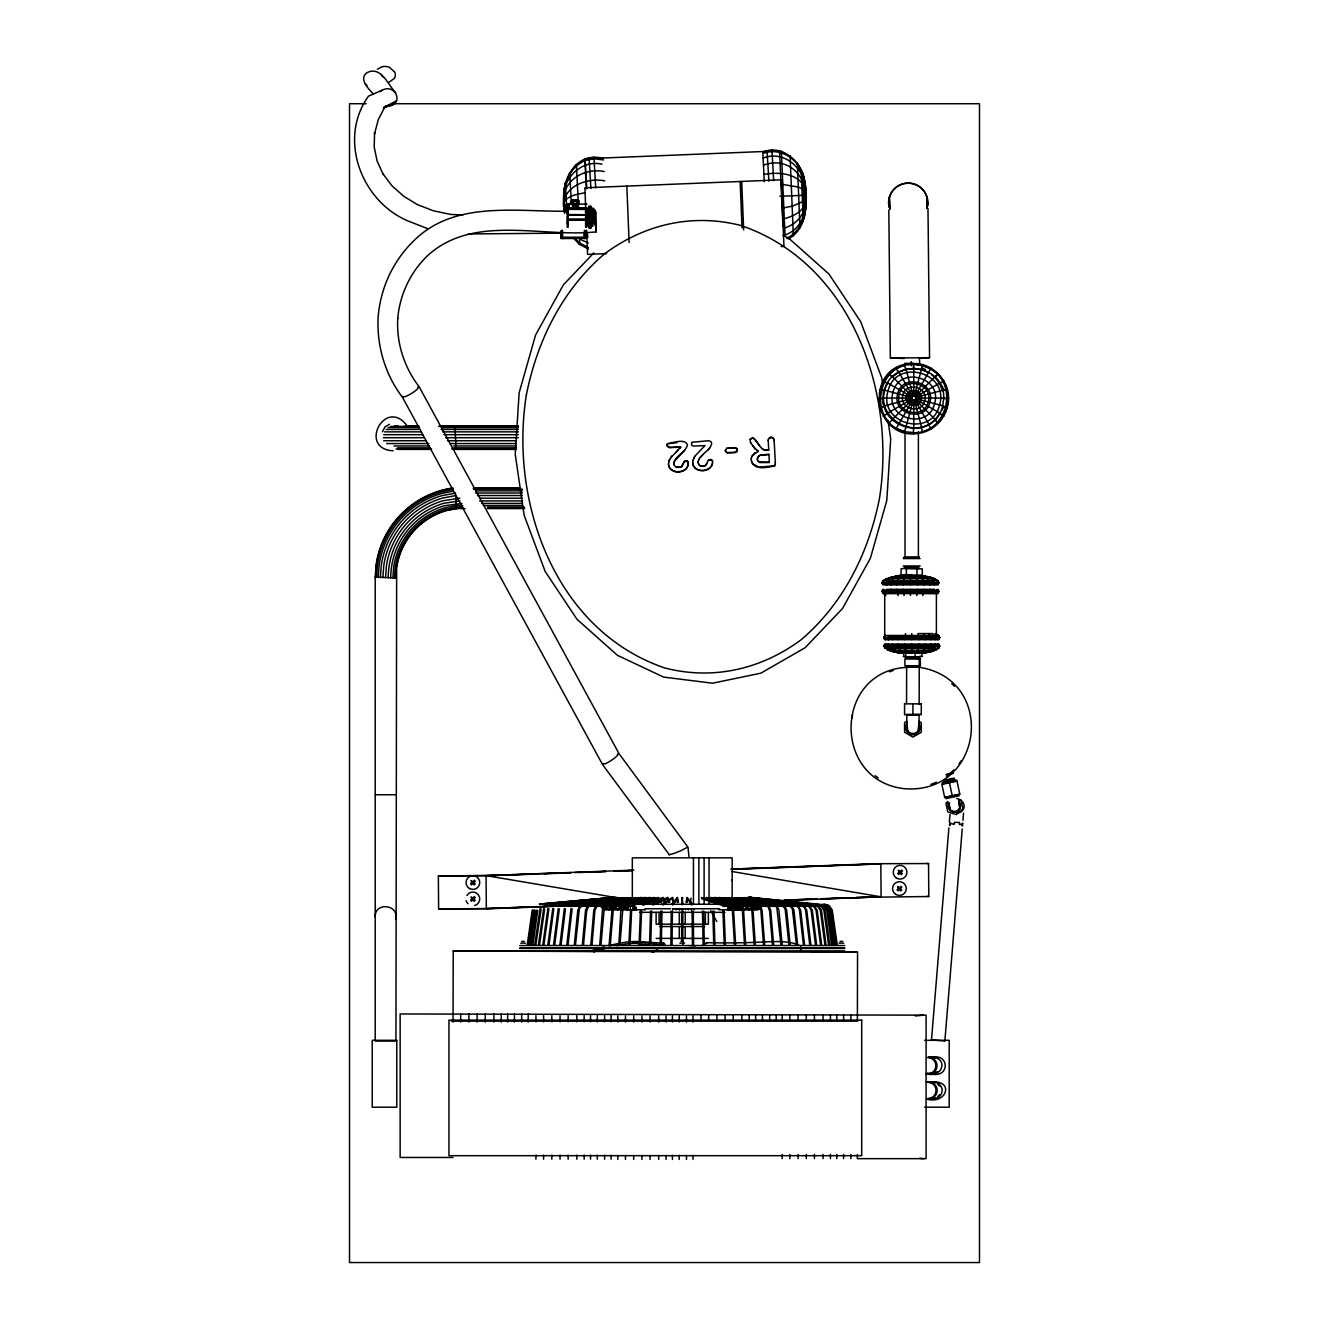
<?xml version="1.0" encoding="UTF-8"?>
<svg xmlns="http://www.w3.org/2000/svg" width="1329" height="1329" viewBox="0 0 1329 1329"><rect width="100%" height="100%" fill="white"/><g stroke="black" fill="none" stroke-linecap="round" stroke-linejoin="round"><path stroke-width="1.5" d="M589.162 224.784L589.046 211.328L590.774 211.311L590.79 223.471M590.724 208.254L590.724 207.307L588.913 207.307L588.913 208.271L590.724 208.254L590.674 206.178L590.624 209.234L588.897 209.234L588.946 206.178L589.112 220.531M589.029 227.292L590.74 228.239L590.79 216.959L585.923 216.743M911.262 365.724L911.279 361.621M909.916 432.589C949.072 437.374 962.595 376.207 922.26 365.84C873.884 353.232 863.501 432.091 913.488 432.44M913.488 364.678C926.379 360.857 944.055 375.227 947.444 389.463C952.428 407.604 940.782 427.755 922.575 432.506C872.405 445.597 861.624 363.764 913.488 363.415L913.488 368.399L921.296 369.429L928.572 372.436M567.3 221.727L567.284 218.936M568.231 221.727L568.231 213.952M585.64 221.71L585.624 213.936M586.571 221.71L586.554 213.936M589.079 223.488L588.963 207.341L588.897 209.234M594.827 218.654L594.827 225.133M812.036 952.013L857.554 952.262L857.371 1021.303M906.544 702.842L906.644 666.759M919.153 704.486L919.269 658.403L917.425 658.719M561.287 233.671L561.287 230.332M562.449 233.671L562.449 230.332M567.3 224.036L567.284 221.013M568.231 224.036L568.231 221.378M584.395 230.299L584.311 238.555L584.245 237.692M585.557 233.638L585.574 230.748M585.624 224.003L585.64 221.362M586.554 224.003L586.554 221.362M594.844 220.979L594.844 222.857L585.923 222.873M590.79 222.059L589.063 222.059L589.029 228.239M589.063 224.069L589.179 226.279L590.757 226.295M590.74 210.896L590.691 207.341M590.774 224.069L591.04 226.279M593.365 223.488L593.349 210.779M561.27 236.03L561.27 232.243M562.433 236.03L562.449 232.957M567.118 211.676L567.234 210.198M567.284 222.89L567.25 227.242M567.134 212.258L567.151 210.547M568.064 209.799L568.064 212.241L568.098 210.198M568.214 223.455L568.181 227.226M584.378 232.924L584.311 237.426M585.541 236.014L585.557 232.924M585.624 223.438L585.591 227.209M586.554 223.438L586.521 227.209M589.029 225.996L589.046 224.435M590.74 225.996L590.757 224.435M670.879 944.736L671.211 911.079M672.059 944.736L672.391 911.079M590.774 211.311L589.046 211.328M593.232 209.367L593.365 208.188L593.731 220.514M561.253 234.17L561.203 238.572M562.433 235.1L562.383 238.572L584.328 238.34M564.642 212.574C559.343 187.655 571.287 150.21 603.383 158.417M567.151 211.294L567.167 208.47M568.081 211.294L568.114 207.789L568.164 209.334L566.038 208.686L566.985 208.62M585.474 209.783L585.524 207.773L586.538 212.208M585.541 235.067L585.491 238.555L585.424 237.692M585.092 160.759L585.125 158.749L769.192 151.273M779.492 152.852L779.525 150.841L782.964 226.594M590.624 209.617L590.624 207.307L591.006 224.784M660.148 944.736L660.829 911.079M661.327 944.736L661.992 911.079M751.317 459.884L751.35 458.073M889.799 208.969L888.603 202.29L889.4 197.273L889.799 208.969L889.4 197.273L891.46 192.622A19.636 19.553 -7.1 0 1 925.416 193.336M564.592 211.029L563.662 193.635L564.21 199.317M596.04 211.809L596.173 231.877C541.318 237.758 473.539 213.77 427.722 255.55C410.362 272.08 399.713 294.839 397.72 318.694L397.77 318.345C396.308 342.932 404.215 367.435 419.233 386.889L618.965 753.543L687.957 847.171L689.003 856.972M762.68 151.988C784.044 143.366 804.809 164.597 805.125 185.395C806.637 204.217 807.667 228.405 788.346 238.954M649.532 944.736L650.545 911.079M650.695 944.736L651.708 911.079M573.148 203.736C567.433 203.437 568.347 202.722 569.128 207.856L566.652 207.789L566.636 203.819L567.616 203.802L567.167 209.334L585.574 209.484L585.508 208.105L568.098 208.138L568.098 209.118L585.574 209.251L585.508 208.105L585.508 209.317M568.231 214.517L585.624 214.733M585.424 237.509L585.308 232.16M586.587 237.509L586.471 232.16M587.75 237.509L587.667 234.635M594.744 211.942L585.906 212.79M594.727 209.317L594.811 211.245M686.013 902.391L687.06 897.407L692.625 904.252M687.193 902.391C687.159 894.4 686.844 899.185 691.794 905.082M584.644 160.709L584.694 159.181L584.876 160.709C570.324 167.188 562.067 183.983 564.227 199.5C562.233 190.047 566.436 180.91 569.742 172.438L571.387 204.716M771.883 151.506L771.95 149.911L773.644 180.694M781.302 152.769L781.369 151.224L785.007 235.034C805.009 227.923 807.75 205.414 805.341 187.19C804.842 171.64 804.992 208.786 806.072 206.211C804.244 195.081 806.354 183.684 802.517 172.87L804.344 217.773L804.111 214.766M801.188 171.308L801.221 170.444L803.248 220.282M639.083 944.736L640.412 911.079M640.229 944.736L641.558 911.079M731.714 880.496L731.747 879.732M564.46 211.029C562.732 201.244 565.822 192.14 565.373 182.472L565.473 189.05M628.85 944.736L630.544 910.249M629.963 944.736L631.657 910.249M766.966 152.553L767.032 150.991L768.876 181.176M805.175 187.206C805.191 200.563 808.082 214.75 799.842 226.694L799.975 227.791L797.35 163.234C808.713 185.994 813.032 224.02 786.735 238.506M618.849 944.703L620.876 910.149L622.67 904.916L654.134 897.407L656.194 898.902L657.307 902.225M619.962 944.769L623.019 906.494L624.181 905.199L641.94 901.278M688.339 462.874L687.89 466.014M688.272 464.535L688.123 461.877M712.51 463.256L712.577 461.595M585.823 209.384L585.956 208.188L586.405 226.279M586.753 209.384L586.886 208.188L587.335 226.279M587.684 209.384L587.8 208.188L588.249 226.279M588.614 209.384L588.73 208.188L588.863 209.583M589.528 209.367L589.661 208.188L589.843 211.161M590.458 209.367L590.591 208.188L590.774 215.132M591.388 209.367L591.505 208.188L591.953 226.279M592.319 209.367L592.435 208.188L592.884 226.262M609.147 944.703L612.237 907.026M610.277 944.769L613.533 906.993M673.936 463.738L674.002 462.293M698.19 462.459L698.24 461.013M690.366 902.391L691.08 898.088M456.229 504.189L457.143 508.542L446.079 510.668A69.856 69.856 0 0 0 396.657 567.749L395.942 1041.039L375.21 1041.039L375.21 577.201L376.107 564.792A90.638 90.638 0 0 1 452.824 487.976M375.559 577.218L376.456 564.842A90.256 90.256 0 0 1 452.907 488.324M376.605 577.251L377.469 564.991A89.242 89.242 0 0 1 440.597 492.079L453.123 489.354M378.25 577.318L379.114 565.224A87.598 87.598 0 0 1 441.062 493.657L453.471 490.999M380.393 577.384L381.24 565.539A85.438 85.438 0 0 1 441.677 495.717L455.648 493.042M382.885 577.484L383.716 565.888A82.93 82.93 0 0 1 442.374 498.126L455.781 495.534L456.462 508.575L465.1 508.575M385.576 577.567L386.374 566.27A80.255 80.255 0 0 1 443.138 500.701L459.867 498.209M392.902 577.833L393.65 567.317A72.896 72.896 0 0 1 445.215 507.744L456.512 505.535L456.246 504.389M394.547 577.899L395.278 567.549A71.251 71.251 0 0 1 445.68 509.339L456.694 507.196M395.577 577.932L396.308 567.699A70.221 70.221 0 0 1 445.979 510.336L456.86 508.226M768.245 440.946L768.345 439.068M599.794 944.703L602.436 910.149L604.778 904.916L645.163 897.44L647.339 898.088M600.957 944.769L604.346 907.574L606.539 905.248L620.776 902.806M668.487 464.137L669.467 459.336M692.725 462.857L692.891 460.233M775.222 464.668L775.322 462.758M962.246 828.964L944.869 1040.856L938.291 1040.491L931.513 1039.776L948.889 827.867M949.355 822.119L950.002 814.395M950.235 823.133L950.036 825.558L949.355 824.728M962.944 820.375L963.542 813.149M590.857 944.703L593.781 910.149L596.372 904.916L641.11 897.44L643.469 898.088M592.02 944.769L594.943 910.365L596.837 906.046L630.943 900.198M757.297 459.186L758.826 455.664M589.063 217.076L590.79 216.959M582.351 944.703L585.557 910.149L587.883 905.331L590.325 904.069L638.967 897.656M583.531 944.769L586.621 911.146L588.382 906.494L590.408 905.248L616.922 901.511M574.327 944.703L577.799 910.149L580.308 905.331L582.899 904.069L635.478 897.656M575.523 944.769L579.361 908.886L581.936 905.564L591.106 904.185M566.852 944.703L571.021 908.504M568.031 944.769L572.134 908.886M559.924 944.703L564.343 908.504M561.087 944.769L565.44 908.886M553.578 944.703L558.246 908.504M554.741 944.769L559.326 908.886M547.88 944.703L552.748 908.504M549.027 944.769L553.811 908.886M667.008 445.497L667.108 444.335M542.83 944.703L547.88 908.504M543.943 944.769L548.91 908.886M883.403 590.342L882.456 590.342L903.205 590.342L903.321 589.345L904.102 595.558M904.617 645.047L904.75 644.05L905.514 650.163L909.983 653.287M917.691 583.896L917.558 584.893C919.535 567.516 891.294 576.537 882.971 580.64L881.924 582.766L882.971 584.893M918.887 638.701L918.754 639.681L917.99 633.568L932.609 633.568L936.048 637.588L935.167 639.681M375.21 916.611C374.861 901.477 399.846 904.767 395.577 919.286M883.187 394.015L883.719 389.978L911.943 397.537M942.726 405.794C933.672 444.318 873.734 428.818 884.35 390.759C891.593 357.252 945.833 364.08 943.656 398.567L948.64 398.567M943.74 398.035L942.626 406.375L947.444 407.654M538.461 944.686L543.677 908.421M539.557 944.786L544.657 908.97M725.269 450.697L726.764 448.139M737.412 449.8L736.781 451.827L734.621 452.608L727.029 452.84L725.252 450.431M534.756 944.686L540.106 908.421M535.886 944.786L541.119 908.97M531.766 944.686L536.617 910.099M532.912 944.786L537.73 910.398M528.012 944.686L532.979 910.099M529.523 944.686L534.441 910.099M529.191 944.786L534.125 910.398M530.686 944.786L535.57 910.398M527.264 944.686L532.248 910.099M528.444 944.786L533.394 910.398M889.151 207.324A19.619 19.619 0 0 1 908.637 183.053A19.619 19.619 0 0 1 927.044 208.155L927.277 198.054L925.416 193.336M927.825 203.121L927.044 208.171L927.277 198.054L927.642 204.234M565.373 185.479L564.094 199.084C561.552 178.85 581.703 159.164 601.987 164.215M948.989 803.563L950.185 809.693L947.776 802.085L950.268 809.677M803.895 183.319L803.829 178.368L805.191 212.175L805.258 189.549M751.35 458.339L751.616 456.678M563.795 199.333L564.244 210.696C559.011 188.353 585.624 176.89 604.695 180.86M711.081 902.225L712.377 898.902L714.686 897.407L750.918 904.916L752.995 910.149L755.337 944.703M896.693 589.345L896.178 591.471L898.205 595.558M898.238 635.495L898.238 639.681M898.238 644.05L897.723 646.143C898.304 651.127 904.019 652.971 908.338 653.287M924.187 584.893L924.718 582.766L922.691 578.68L915.615 575.773M925.283 639.681L925.781 637.588L923.805 633.568M712.494 463.007L711.43 466.197M759.457 445.497L755.437 439.666L752.496 437.906L750.088 439.268L750.52 442.673M714.852 902.225L715.318 900.713M904.384 432.506L905.68 427.705M921.296 369.429L922.575 364.611M905.714 428.088L912.79 401.69M914.252 396.208L921.828 367.983L925.565 369.545M754.274 903.969L752.613 908.006L748.975 909.95M742.047 903.355L738.974 908.255L734.123 909.95M742.163 902.989L741.432 904.949M743.26 903.355L740.12 908.255L734.605 909.95M674.019 462.542C675.929 455.016 686.129 452.508 687.458 444.6C684.369 438.188 672.889 443.006 667.557 443.57L667.125 444.6M698.257 461.263C700.167 453.737 710.384 451.229 711.696 443.321L710.749 441.427L708.39 440.73L691.794 442.291L691.495 444.933L693.173 446.079L704.951 445.614L694.851 456.196L692.907 460.498M718.474 902.225L719.687 899.434M743.061 902.989L742.313 904.949M743.509 903.487L744.356 901.361M712.344 901.859L713.042 900.065M721.913 902.225L722.478 900.713M891.011 589.345L891.011 593.598M892.639 635.495L892.639 639.681M892.639 644.05L892.639 648.253L894.733 650.163L904.551 653.037M929.885 584.893L930.616 582.766L927.758 578.68L917.758 575.773M929.885 593.598L929.885 589.345M930.881 639.681L931.596 637.588L928.788 633.568M716.165 901.859L716.647 900.613M456.063 449.003L454.967 426.011L455.149 427.589M744.34 904.7L745.386 901.942M743.542 904.235L744.672 901.361M744.639 904.7L745.702 901.942M804.709 203.736L805.723 200.912L805.125 185.395L802.483 173.634C796.968 157.952 779.027 147.054 762.863 153.516L764.308 181.641M382.403 431.842L384.878 427.107L389.397 424.25M668.67 461.778L671.793 456.046M753.593 903.055L751.815 907.491L748.958 908.986M731.016 902.225L731.698 900.713M693.605 908.936L694.419 909.767M916.777 595.558L917.558 589.345M905.531 633.568L904.767 639.681M742.845 905.963L740.236 908.754L736.847 909.9M762.331 905.647L760.504 908.455L757.563 909.9L719.006 909.767M751.633 456.927L755.105 452.541M687.774 908.936L688.605 909.767M887.805 383.051C868.003 416.558 920.615 446.926 939.736 413.02M681.644 904.667L682.242 897.407L682.84 904.667M682.84 898.005L681.644 898.005M942.261 409.83L943.823 406.076L915.598 398.517M822.933 905.248L825.126 905.846L823.531 906.328M723.275 901.859L723.873 900.613M885.745 582.766L886.642 584.893L885.745 582.766L889.251 578.68L901.494 575.773M887.456 637.588L888.337 639.681L887.456 637.588L888.337 635.495M888.337 644.05L887.456 646.143L888.337 648.253L890.895 650.163L905.83 653.287L898.238 652.805L887.672 650.163L883.702 646.143L884.715 644.05L938.789 644.05L939.802 646.143L938.789 648.253C927.908 655.562 913.771 652.24 901.577 653.037M934.254 584.893L935.151 582.766L931.646 578.68L919.402 575.773M934.254 593.598L935.134 591.471L934.254 589.345L886.642 589.345L885.745 591.471L886.642 593.598M936.048 646.143L935.167 644.05L936.048 646.143L932.609 650.163L920.565 653.037M747.945 905.963L744.456 908.986M708.457 460.083L705.25 465.914M749.905 902.873L747.911 908.006L744.473 909.95M883.901 589.345L882.888 591.471L883.901 593.598M885.646 635.495L884.665 637.588L885.646 639.681M885.629 644.05L884.649 646.143L888.503 650.163L905.149 653.287M936.995 593.598L937.992 591.471L936.995 589.345M937.875 639.681L938.855 637.588L935.018 633.568M687.874 465.765L686.179 468.821M712.111 464.486C709.37 473.406 692.907 472.692 692.725 462.608M757.414 457.807L760.088 455.099L768.943 454.269L769.375 462.525L759.823 462.592L757.497 460.067M768.361 439.318L770.986 436.925L773.877 439.085M904.567 714.404L906.81 714.686L906.793 730.518L907.724 730.518L906.793 721.946M729.588 901.859L730.285 900.613M885.961 595.558L881.924 591.471L882.954 589.345M883.702 637.588L884.715 635.495L938.789 635.495L939.819 637.588L938.789 639.681L884.715 639.681L883.702 637.588L939.819 637.588M937.942 584.893L938.972 582.766L937.942 580.64C925.898 572.467 910.199 577.384 896.71 576.005M937.925 589.345L938.955 591.471L937.925 593.598L882.954 593.598M707.56 942.643L702.077 945.55M744.772 901.942L742.313 907.009M757.131 905.963L753.128 908.986M752.015 462.608C756.002 470.466 768.029 467.343 774.624 465.831L775.206 464.419M674.384 461.313L684.817 449.933M698.622 460.033L699.253 458.787M759.224 902.873L756.982 908.006L753.144 909.95M761.201 905.963L757.48 908.953L742.462 908.903L740.286 905.199L712.643 899.068M737.562 906.295L738.044 905.431M895.912 429.001L912.824 399.68M914.717 396.391L931.064 368.116M739.755 905.531L736.847 908.754L732.827 909.95M693.721 458.322L694.868 456.462M744.24 905.531L742.562 907.674M737.279 450.78L734.605 452.358L727.013 452.591L725.484 451.395M567.433 211.228C516.3 211.942 455.282 200.314 414.498 240.084C393.484 260.085 380.609 287.629 378.184 316.501L378.134 316.85C376.572 345.573 385.045 374.512 402.537 397.421L602.552 764.59L669.201 854.613M679.8 448.488L680.714 447.142L668.936 447.607L666.992 445.248M752.148 455.681L758.327 451.279L756.733 450.332M716.946 900.065L719.288 898.62M804.527 199.649L805.59 198.171C809.859 174.514 787.914 148.748 763.145 158.001M738.409 905.614L736.283 907.74M681.927 466.429L684.219 461.612L687.591 461.379M706.928 463.838L704.187 466.396L700.649 466.163A4.22 4.203 -3 0 1 698.406 463.655L698.174 462.193M739.854 905.614L737.678 907.74M687.176 467.227C683.139 474.669 668.637 473.29 668.47 463.887M741.017 905.614L738.127 908.106M671.843 904.252L677.425 897.407L678.471 902.391M672.69 905.082C678.072 899.966 677.292 893.171 677.275 902.391M730.452 906.893L727.345 909.518M922.675 595.558L924.702 591.471L924.187 589.345M603.183 763.461C603.216 766.65 621.341 754.407 617.387 753.892M657.041 947.876L656.144 948.989L657.041 949.687M732.927 906.893L727.478 909.95M670.613 457.741L678.288 449.933M403.185 396.308C403.185 399.514 421.658 387.835 417.638 387.188M729.488 909.95L734.621 907.541M569.692 173.551L576.371 164.447L578.58 208.57M737.063 907.009L731.282 909.95M716.314 898.902L719.321 897.44L759.706 904.916L762.032 910.149L764.673 944.703M707.925 449.9L710.201 447.424M729.006 906.926L727.627 908.106M593.864 252.875L563.43 284.788L535.587 334.991L519.141 392.803L515.237 454.285L524.124 515.253L545.206 571.536L577.019 619.314L617.437 655.33L663.669 677.109L712.593 683.206L760.852 673.172L805.175 647.688L842.52 608.516L870.362 558.313L886.792 500.501L890.712 439.019L888.038 420.728M742.147 908.87L743.958 905.647L738.293 909.75M731.482 906.926L730.568 907.74M891.776 420.03L912.425 399.381M915.116 396.69L935.766 376.041M888.636 423.419L892.158 419.898M947.444 389.463L942.626 390.759L939.603 383.483L934.819 377.237L938.34 373.698M733.807 906.793L730.153 908.72M675.896 452.491L680.697 446.893L670.298 447.441L667.241 446.212M700.15 457.558L702.742 455.099M735.768 906.793L731.249 908.754M947.677 801.537L945.899 803.131L947.76 811.869L956.265 814.627L962.894 808.63L961.033 799.892L956.78 798.53M710.417 467.276C705.633 472.177 694.818 471.612 692.941 464.137M937.792 1096.408L939.819 1094.647M576.022 204.566L574.244 204.766M740.884 906.793L739.638 907.74M741.466 906.793L739.522 908.106M600.459 905.647L602.402 908.571L605.227 909.9L645.479 909.767M708.473 460.332L711.065 459.385L712.377 460.847M768.91 438.171L772.265 437.357M913.488 368.399L905.68 369.429L898.404 372.436L892.158 377.237L888.636 373.698M380.028 91.668C394.896 80.072 406.641 106.652 385.36 106.436M377.353 69.191L381.705 66.849A12.476 12.476 0 0 1 389.513 67.33L394.746 72.115A6.828 6.811 0 0 1 394.348 78.428L388.533 82.548M667.557 443.82L676.826 442.657M754.191 944.769L751.749 908.87M741.864 908.255L737.396 909.9M661.925 904.252L672.624 897.407L674.119 902.391M662.772 905.082L672.208 898.421L672.939 902.391M886.825 413.585L912.126 398.982M915.415 397.089L940.699 382.486M883.037 416.143L887.357 413.651M939.603 383.483L943.922 380.991M906.81 721.348L904.567 722.627L904.567 732.279L912.923 737.097L921.279 732.279L921.279 722.627L919.037 721.348M684.834 469.735C679.7 473.207 670.381 472.327 668.703 465.416M614.812 905.365L647.406 899.019M721.497 897.823L766.285 904.069L768.577 905.331L770.704 910.149L773.628 944.703M937.643 1071.656L927.376 1074.214M730.302 909.651L729.272 909.95M576.105 204.217L571.071 204.201L586.986 204.068M784.808 227.89C823.98 215.381 805.224 150.177 763.544 165.128M680.996 466.928L676.395 467.193A4.22 4.203 -3 0 1 674.135 464.668M652.107 904.252L667.872 897.407L669.799 902.391M652.938 905.082L668.122 898.454L668.637 902.391M381.938 90.272L368.515 96.137C337.583 138.814 361.372 201.526 408.252 221.063L427.739 228.671M573.38 205.048L576.105 204.699M675.88 908.936L676.876 909.352L675.88 909.767M685.216 908.754L685.631 909.767M921.911 652.639L921.911 656.443L918.505 656.792L903.986 656.709L903.321 652.639M921.911 656.443L919.419 656.443M385.56 106.553L395.211 102.765L383.333 107.931L396.59 100.987L384.496 107.35L385.128 106.386L378.25 119.726L374.545 133.847L374.579 132.568L374.197 146.954L377.104 161.091L383.25 174.498L382.686 173.451L391.872 185.695L403.75 196.277L417.223 204.516L433.32 210.779L450.631 214.418L462.857 215.032M574.676 904.434L632.205 897.656M574.942 905.564L586.122 904.019M941.879 784.343L956.996 781.103M959.771 794.061L944.653 797.317M383.632 107.433L393.301 104.144L385.526 106.237M784.509 218.587C793.629 216.228 804.178 211.178 805.922 200.912L805.457 189.549C799.908 173.219 778.512 171.607 763.992 174.431M663.786 942.892L664.899 944.371L663.786 944.736M642.821 904.069L663.188 897.407L665.547 902.391M642.854 905.248L663.005 898.487L663.968 900.065M729.388 908.388L727.445 908.754M614.696 904.202L649.798 897.407L652.107 898.902L653.403 902.225M652.107 952.245L657.888 950.468M725.518 897.656L774.159 904.069L776.601 905.331L778.927 910.149L782.133 944.703M734.97 908.388L733.542 908.72M736.316 908.388L734.106 908.754M729.006 897.656L781.568 904.069L784.176 905.331L786.685 910.149L790.14 944.703M907.773 575.773L904.119 578.68L903.338 584.893M914.385 653.037L917.99 650.163L918.754 644.05M737.412 908.388L735.917 908.72M927.011 1073.898C938.839 1073.699 938.739 1057.519 926.911 1057.469M928.207 1073.898C940.035 1073.699 939.919 1057.519 928.107 1057.469M930.699 1073.898L933.789 1073.035M927.177 1098.651C939.005 1098.452 938.889 1082.271 927.061 1082.221M928.373 1098.651C940.184 1098.452 940.085 1082.288 928.257 1082.221M932.061 1098.651L935.151 1097.787M752.513 438.171L750.088 439.268M738.243 908.388L736.731 908.72M738.791 908.388L737.263 908.72M911.943 398.517L883.719 406.076L883.187 402.056M915.598 397.537L943.823 389.978L942.261 386.224M879.532 407.654L884.35 406.375M633.335 904.069L658.304 897.44L660.862 900.032M633.385 905.248L658.47 898.487L660.264 902.391M732.279 897.656L790.655 904.916M735.286 897.656L797.599 905.182L800.639 910.149L804.56 944.703M740.618 909.784L739.672 909.95M738.06 897.656L803.596 905.182L806.753 910.149L810.889 944.703M709.171 459.768L711.846 460.1M740.552 897.656L809.012 905.182L812.285 910.149L816.604 944.703M573.829 205.015L575.856 205.081M645.894 900.397L654.117 898.587M742.745 897.656L813.813 905.182L817.169 910.149L821.654 944.703M586.737 160.294L594.163 158.699L603.565 159.945M946.281 774.392L952.677 773.029M946.248 774.89L953.242 773.395M943.158 780.488L954.255 778.113M943.723 780.854L953.89 778.678M942.294 782.631L955.916 779.724M942.56 783.877L956.182 780.954M945.617 797.433L958.707 794.626M945.883 798.663L959.206 795.805M958.608 802.085L960.07 806.171A5.665 5.665 0 0 0 958.608 802.085L959.355 801.919M959.721 807.65L958.874 799.709L959.721 807.65A5.665 5.665 0 0 1 951.963 811.006A5.665 5.665 0 0 1 949.637 802.799M744.655 897.656L817.966 905.182L821.388 910.099L826.023 944.686M746.267 897.656L751.151 897.44M916.96 568.795L922.26 568.795L922.26 575.058L901.079 575.058L901.079 568.795L903.737 568.413L916.96 568.795L916.96 575.058M747.562 897.656L749.29 897.407M748.543 897.656L750.287 897.407M749.191 897.656L751.3 897.407M749.523 897.656L750.403 897.474M784.11 207.756L792.533 206.128L803.895 201.111L805.823 198.171L805.357 192.29L804.161 190.911M584.793 192.771C577.55 194.35 568.397 195.213 564.111 202.058L564.46 210.68L564.759 204.982L564.36 207.939L566.735 210.713L565.805 189.034C572.417 174.88 589.445 168.517 604.246 171.557M888.819 210.032L890.347 358.066L929.552 357.667L927.991 208.487M929.552 357.667L919.186 358.265M726.78 448.388L734.356 447.574L737.18 449.102M624.846 902.109L635.029 900.364M704.171 466.13L700.632 465.914A4.22 4.203 -3 0 1 698.389 463.389M760.088 455.349L768.959 454.518M388.5 105.44L391.008 105.057M905.282 575.773L898.205 578.68L896.195 582.766L896.71 584.893M916.844 653.037L923.788 650.163L925.266 648.253L925.266 644.05M620.992 900.929L627.105 900.065M722.428 898.653L723.325 898.62M591.505 900.348L595.475 899.816M913.488 433.055L917.06 432.589M595.159 903.654L601.24 902.873M605.293 902.341L611.39 901.544M615.443 901.012L621.523 900.215M626.275 899.118L630.876 898.587M931.513 1039.776L933.407 1039.81M573.663 205.862L572.45 205.978L576.105 205.679M574.361 208.387L576.105 208.105M576.121 208.753L574.361 208.869M904.567 703.855L921.279 703.855M921.279 714.404L906.81 714.686M569.56 904.069L629.182 897.656M569.659 905.248L577.882 904.301M581.986 903.836L590.192 902.889M695.283 947.145L682.242 948.075M563.679 904.069L626.424 897.656M558.396 904.069L623.932 897.656M558.512 905.248L568.712 904.185M591.123 901.826L595.209 901.394M574.244 205.247L576.537 205.264L573.829 205.497M903.139 575.773L893.138 578.68L890.28 582.766L891.011 584.893M918.954 653.037L928.772 650.163L931.596 646.143L930.865 644.05M553.711 904.069L621.723 897.656M549.658 904.069L617.354 897.44M917.758 363.581L904.567 363.548L913.04 363.631M915.349 1015.954L923.605 1015.157M546.236 904.069L615.692 897.44M546.369 905.248L556.569 904.285M568.812 903.105L572.899 902.723M543.495 904.069L614.347 897.44M926.629 1082.255L929.951 1081.939M930.317 1082.255C954.97 1078.849 947.045 1105.296 926.346 1098.983M927.542 1098.967L930.865 1098.651M928.738 1098.967C946.647 1101.176 946.53 1079.464 928.639 1081.956M540.023 904.069L612.652 897.44M544.192 904.883L552.249 904.152M592.568 900.464L596.588 900.098M539.325 904.069L612.304 897.44M573.713 206.095L574.842 206.161M900.464 575.773L886.808 578.68L883.901 580.64L882.905 582.766L883.901 584.893L936.995 584.893L937.992 582.766L936.995 580.64L934.088 578.68L920.449 575.773M921.578 653.037L935.001 650.163L937.875 648.253L938.855 646.143L937.875 644.05M578.397 204.251L576.321 204.118M566.985 207.723L566.038 207.789L569.609 207.889M575.822 206.842L574.062 206.942M575.822 207.324L574.361 207.407M575.822 207.806L574.361 207.889M645.196 898.62L646.409 898.803M573.829 206.46L576.105 206.161M575.092 209.317L576.105 209.085M641.159 898.62L642.488 898.803M575.756 204.201L574.477 204.217M907.857 667.324C833.898 669.866 831.472 781.12 904.8 788.728C983.593 794.676 997.431 679.551 919.286 667.291M735.967 909.95L737.661 909.9M728.076 448.155L735.635 447.923M768.727 450.033L764.025 449.866L761.899 448.421M769.375 462.259L758.793 461.811M687.458 847.188L681.594 850.41A12.476 0.947 -22.1 0 1 674.351 853.268L669.052 854.846M637.305 898.62L638.302 898.653M633.684 898.62L634.747 898.653M573.663 208.188C569.809 208.503 580.324 208.47 576.138 208.188M572.085 201.277L573.447 200.28L573.513 203.553L571.553 203.487L571.553 200.347L578.132 201.31L572.085 201.277L572.317 200.33M572.317 200.679L575.44 200.646L573.513 201.327M577.451 200.38L576.088 201.294M578.663 200.33L574.776 201.344L578.663 200.33L578.68 203.487L573.364 203.553L573.364 200.413L576.919 200.397M577.899 200.712L576.703 200.629M564.127 207.955L564.011 205.015L566.519 204.899M779.924 196.277L805.706 195.23M606.572 253.606L587.568 254.371L586.587 230.166M781.136 246.513L783.96 246.397L781.253 179.814L584.86 187.804L585.773 209.999M572.932 905.68L490.8 908.704L438.62 908.87L438.354 875.911L486.065 875.612L633.717 870.13M438.354 875.911L498.774 875.446M507.013 875.146L535.853 874.083M544.093 873.784L570.855 872.804M579.095 872.505L605.874 871.525M616.174 871.143L632.654 870.528M731.282 869.083L876.343 863.717L928.539 863.551L928.805 896.51L856.075 897.424M732.246 869.415L880.828 863.867L881.094 896.826L783.778 900.447M562.948 905.714L486.331 908.554L438.62 908.87M613.981 904.169L609.878 904.318L613.898 904.102M734.97 901.893L739.074 901.743L735.02 901.942M784.226 900.082L810.923 899.102M821.172 898.72L847.869 897.739M568.629 905.68L486.331 908.554L486.065 875.612L570.689 872.655M574.809 872.505L605.775 871.442M614.031 871.143L632.604 870.495M731.116 869.133L880.828 863.867M784.392 900.198L817.318 899.052M821.422 898.902L881.094 896.826L732.129 871.542M575.208 205.098L576.238 204.998M576.387 203.57L579.145 203.487L578.364 200.33M468.356 233.954L562.317 233.14M623.783 908.92L613.034 908.953L610.31 907.026M928.639 1057.186C948.557 1055.209 944.57 1078.334 926.579 1073.915M932.327 1057.186C949.288 1053.797 949.703 1077.204 932.593 1074.197M928.788 1057.186L933.49 1057.186M926.18 1074.231L933.589 1074.181L927.16 1073.084M926.23 1081.989L933.639 1081.939L932.642 1081.939M928.905 1098.95L933.755 1098.933L930.433 1098.668M937.493 583.896L938.44 583.896L882.456 583.83L883.42 583.846M939.287 638.701L884.234 638.634M884.217 645.047L939.287 645.097M624.298 908.886L605.31 908.953L601.588 905.963M937.477 590.408L938.424 590.408L903.205 590.342M573.297 200.264L576.852 200.264M573.214 204.35L567.034 204.284M588.946 206.311L590.691 206.311M568.098 209.035L568.098 208.138L585.574 208.454M588.897 208.404L590.74 208.404M572.749 208.786L567.051 208.753M590.74 209.367L589.013 209.218L589.046 211.926M589.063 213.255L590.79 213.255M589.063 213.62L590.774 213.62M585.923 214.65L589.495 214.65M589.079 219.169L590.807 219.169M589.079 222.441L590.79 222.441M589.063 224.368L590.79 224.368M589.046 227.109L590.757 227.109M366.09 103.712L349.51 103.712L349.51 1262.55L979.49 1262.55L979.49 103.712L393.035 103.712M882.655 398.035L911.877 398.035M915.664 398.035L944.869 398.035M878.336 398.567L883.32 398.567M394.63 426.011L398.285 426.011M405.146 426.011L418.718 426.011M439.567 426.011L518.343 426.011M390.361 426.41L419.034 426.41M438.686 426.41L518.343 426.41M388.085 427.589L419.582 427.589M441.677 427.589L518.343 427.589M386.124 429.45L418.402 429.45M441.062 429.45L518.343 429.45M384.629 431.859L421.243 431.859M442.673 431.859L518.343 431.859M383.682 434.683L422.605 434.683M443.903 434.683L518.343 434.683M383.367 437.706L424.316 437.706M445.614 437.706L518.343 437.706M383.682 440.746L426.36 440.746M447.508 440.746L516.283 440.746M386.656 443.554L428.686 443.554M449.551 443.554L516.283 443.554M393.982 445.979L429.367 445.979M453.471 445.979L516.283 445.979M397.57 447.84L430.264 447.84M453.903 447.84L516.283 447.84M396.025 449.003L431.609 449.003M451.661 449.003L516.283 449.003M398.285 449.401L430.413 449.401M454.983 449.401L516.283 449.401M473.423 487.859L520.403 487.859M473.423 488.208L520.403 488.208M473.456 489.238L522.463 489.238M475.483 490.883L522.463 490.883M475.533 493.042L522.463 493.042M477.56 495.534L522.463 495.534M479.57 498.209L522.463 498.209M459.984 500.9L443.903 503.276A77.547 77.547 0 0 0 388.251 577.666M479.603 500.9L522.463 500.9M462.043 503.392L444.6 505.684A75.088 75.088 0 0 0 390.759 577.75M481.596 503.392L522.463 503.392M456.296 505.535L462.658 505.535M483.324 505.535L522.463 505.535M456.395 507.196L462.874 507.196M487.461 507.196L524.523 507.196M456.445 508.226L463.024 508.226M487.461 508.226L524.523 508.226M487.461 508.575L524.523 508.575M904.002 556.901L919.336 556.901M904.002 557.748L919.336 557.748M903.172 558.579L920.166 558.579M903.172 565.955L920.166 565.955M904.384 567.167L918.954 567.167M904.384 568.413L918.954 568.413M895.198 576.288L925.698 576.288M890.696 577.102L930.2 577.102M885.978 578.68L934.918 578.68M882.971 580.64L937.942 580.64M882.506 582.119L883.453 582.119M886.244 582.119L934.636 582.119M937.427 582.119L938.39 582.119M881.924 582.766L938.972 582.766M881.924 591.471L938.955 591.471M882.506 592.119L883.453 592.119M886.244 592.119L934.636 592.119M937.427 592.119L938.39 592.119M884.267 636.94L885.214 636.94M887.955 636.94L935.55 636.94M883.702 646.143L939.802 646.143M884.267 646.791L885.214 646.791M887.955 646.791L935.55 646.791M884.715 648.253L938.789 648.253M887.672 650.163L935.832 650.163M892.324 651.725L931.18 651.725M896.743 652.522L926.745 652.522M898.238 652.805L925.266 652.805M905.996 656.792L919.236 656.792M905.996 657.921L919.236 657.921M905.647 666.477L919.585 666.477M905.647 667.258L919.585 667.258M906.511 714.487L919.319 714.487M906.245 714.753L919.602 714.753M919.053 721.946L918.123 730.518L919.053 730.518L919.053 714.753M375.21 794.742L395.942 794.742M629.946 904.252L630.793 904.252M631.242 904.252L734.472 904.252M567.965 905.149L634.465 905.149M722.727 905.149L814.228 905.149M567.965 906.328L634.465 906.328M722.727 906.328L820.01 906.328M644.98 908.754L670.481 908.754M672.424 908.754L719.487 908.754M639.548 912.325L724.936 912.325M659.699 926.546L704.769 926.546M656.144 938.407L708.34 938.407M521.732 941.381L524.423 941.381M680.897 941.381L683.588 941.381M840.061 941.381L842.752 941.381M520.702 943.158L525.437 943.158M679.867 943.158L684.618 943.158M839.031 943.158L843.782 943.158M519.755 945.534L844.729 945.534M519.755 947.893L844.729 947.893M519.755 948.491L844.729 948.491M519.755 950.866L844.729 950.866M451.578 1021.154L857.537 1021.154M924.668 1040.308L949.205 1040.308L949.205 1107.207L924.668 1107.207M453.039 1157.459L400.145 1157.459L400.145 1013.961L926.097 1015.157L926.097 1158.655L857.371 1158.655L857.371 1154.552M904.252 358.481L890.347 358.066M503.807 951.082L453.222 951.049L453.039 1022.151M591.737 951.365L453.222 951.049L857.554 952.262M574.311 206.095L577.401 205.978L576.138 205.862M572.766 200.297L574.128 201.31M573.895 203.57L571.071 203.487L571.852 200.347M750.951 897.407L827.834 905.182L831.505 910.099L836.473 944.686M571.553 200.347L573.513 200.397M576.703 203.42L578.68 203.487M566.636 203.819L569.111 203.902M375.21 577.201L395.942 577.949M906.727 656.792L903.321 656.443M627.986 909.95L622.62 908.255L619.38 903.355M635.013 908.754L632.986 908.388M634.996 909.95L632.67 909.518M609.513 908.986L606.439 907.491L604.545 903.055M609.479 909.95L605.659 908.006L603.399 902.873M714.686 898.587L749.307 905.248L751.599 908.886M613.5 909.95L611.19 909.202M617.852 908.986L614.613 906.511M617.835 909.95L613.732 906.91M927.426 1081.956L930.765 1082.221M926.728 1098.668L930.067 1098.933M622.52 908.986L619.331 905.963M622.504 909.95L620.028 908.87L618.218 905.647M919.469 1158.307L923.605 1158.655M393.135 450.797C357.883 448.837 384.912 397.288 406.591 425.164M619.098 901.942L622.205 907.674L627.454 909.95L622.803 907.674L619.713 901.942M767.88 900.098L772.348 900.464M782.482 901.378L786.535 901.76M926.795 863.401L928.539 863.551M927.044 896.344L928.805 896.51M750.137 897.44L824.279 905.182L827.867 910.099L832.702 944.686M748.792 897.44L821.472 905.182L824.977 910.099L829.728 944.686M802.4 904.052L806.504 904.451M769.275 901.394L773.345 901.826M783.163 184.498L798.646 187.14L803.414 189.499L805.59 192.29L805.025 209.916M790.589 904.152C796.436 904.717 805.158 903.67 805.739 911.146L809.726 944.769M749.639 900.049L753.742 900.514M784.542 904.069C790.622 904.733 798.995 903.521 799.593 911.146L803.38 944.769M568.214 210.995L568.098 208.138M768.328 902.79L776.352 903.786M782.382 904.517L789.841 905.68L792.35 908.886L796.453 944.769M753.094 901.544L759.175 902.341M763.228 902.873L769.308 903.654M773.362 904.185L782.532 905.564L785.123 908.886L788.961 944.769M918.837 364.777L913.488 364.063A34.504 34.504 0 0 0 908.089 364.495M943.922 1040.707L944.869 1040.856M747.562 901.511L753.676 902.374M757.763 902.939L774.757 905.398L776.834 907.574L780.954 944.769M824.462 904.069L829.279 905.68L832.236 910.099L837.22 944.686M824.312 905.248L827.851 906.627L830.359 910.398L835.293 944.786M823.066 904.069L827.817 906.262L830.044 910.099L834.961 944.686M820.857 905.248L824.312 906.627L826.754 910.398L831.555 944.786M818.099 905.248L821.488 906.627L823.88 910.398L828.598 944.786M733.542 900.198L737.628 900.829M741.698 901.461L766.202 905.248L768.029 906.494L769.641 911.146L772.465 944.769M814.694 905.248L817.999 906.627L820.325 910.398L824.927 944.786M626.939 908.72L624.231 907.009L622.421 903.355M810.64 905.248L813.846 906.627L816.072 910.365L820.525 944.769M627.753 908.72L626.241 908.388M490.534 875.745L494.604 876.426M805.955 905.248L809.444 906.993L811.155 910.365L815.458 944.769M486.065 875.612L617.47 897.839M721.315 898.969L758.743 905.564L760.902 910.365L763.527 944.769M636.375 908.72L633.003 906.926M636.259 909.9L632.787 908.255M956.581 812.85L956.946 812.916A6.711 6.711 0 0 0 959.538 799.842M747.895 903.222L753.925 904.434M710.699 897.44L742.13 905.331L743.592 910.149L745.619 944.703M825.791 905.365L829.163 907.126L831.09 910.398L836.041 944.786M706.164 897.44L731.149 904.069M706.148 898.62L731.1 905.248M879.532 389.463L884.35 390.759M931.795 1057.469L934.885 1058.299M930.599 1057.469L933.706 1058.299M931.961 1082.221L935.051 1083.052M627.554 909.75L621.989 905.614M676.395 467.443L681.013 467.177L684.9 460.781L686.811 460.665L688.14 462.127M701.529 897.44L721.647 904.069M701.513 898.62L721.614 905.248M753.427 437.972L761.916 448.67L765.222 450.365L768.743 450.282L768.228 440.68M627.803 909.518L625.51 908.255M922.409 365.242L930.732 368.681A34.504 34.504 0 0 1 943.357 381.307M896.244 428.436L904.551 431.875M672.956 909.767L673.77 908.936M588.332 242.974L579.61 239.07L579.627 244.436L588.348 249.005M782.964 235.366L788.512 237.991L828.914 273.99L860.743 321.768L881.825 378.067L882.705 384.164M588.398 247.476L579.677 243.074L575.307 238.771L579.627 244.436L573.563 238.24M625.51 908.106L623.583 906.793M825.126 905.846L828.914 910.398L833.798 944.786M627.471 908.106L624.613 905.614L627.637 908.754M886.825 382.486L912.126 397.089M915.415 398.982L940.699 413.585M883.037 380.991L887.357 383.483M939.603 413.651L943.922 416.143M758.327 451.528L752.447 445.647M935.832 633.568L938.789 635.495M636.458 909.186L634.016 906.893M623.982 907.74L621.69 905.614M624.265 907.74L623.019 906.793M625.677 907.74L622.304 902.989M791.021 905.182L793.928 910.149L797.633 944.703M609.147 906.91L610.891 908.986M628.185 907.74L626.059 905.614M931.695 374.828L934.819 377.237M636.491 907.89L635.478 906.926M937.726 1084.398L939.769 1086.142M395.726 92.764C388.334 85.505 381.423 66.018 367.651 72.347C357.7 78.228 368.797 89.193 373.565 94.193M365.226 83.727L366.97 85.372M650.496 898.869L652.124 901.859M891.776 376.041L912.425 396.69M915.116 399.381L935.766 420.03M934.819 419.898L938.34 423.419M752.762 463.904L758.859 467.094L774.624 465.831M646.841 899.185L648.319 901.859M627.986 907.674L626.424 905.431M755.204 449.235L750.52 442.424M736.565 448.122L737.429 450.049M883.602 415.811L889.084 422.954M381.456 74.856L382.652 76.8M622.57 905.614L620.726 901.361M622.504 906.295L620.626 901.942M773.229 437.739L774.159 440.63M898.221 371.09L912.824 396.391M914.717 399.68L929.32 424.964M895.912 368.116L898.404 372.436M928.572 424.682L931.064 429.001M710.716 910.647L716.763 921.495M640.611 900.613L641.193 901.859M758.028 461.296L757.281 458.937M620.111 901.361L621.224 904.235M645.163 900.032L646.01 902.225M621.274 904.949L620.51 902.989M638.717 900.713L639.315 902.225M626.142 901.444L627.138 904.301M627.172 901.859L627.836 903.803M935.134 591.471L934.254 589.345M642.007 900.713L642.555 902.225M649.167 900.713L649.615 902.225M623.899 904.235L623.5 902.989M751.533 461.163L752.031 462.874M655.712 900.613L656.094 901.859M732.163 906.993L734.522 944.736M663.869 899.75L664.118 900.613M905.714 367.983L913.272 396.208M914.252 399.863L921.828 428.088M904.384 364.611L905.68 369.429M921.296 427.705L922.575 432.506M733.359 907.026L735.635 944.736M664.035 900.314L664.417 902.391M661.061 900.713L661.377 902.391M712.361 460.598L712.593 461.844M956.93 780.787L959.837 794.377M949.438 782.731L952.212 795.689M941.796 784.027L944.72 797.616M742.28 908.886L744.522 944.769M673.919 463.472L674.152 464.934M585.125 158.749L586.803 188.668M751.317 459.635L751.549 461.429M589.063 158.184L590.907 188.369M790.091 155.792L793.347 235.798L793.18 234.436M593.98 157.104L595.674 187.887M584.876 160.709L586.338 188.834M596.173 231.877L596.057 221.86M774.142 440.364L775.339 463.024M589.312 212.341L589.411 214.733M588.382 212.341L588.531 216.295M741.698 181.425L743.659 229.851M740.153 181.492L742.031 227.89M626.839 186.093L629.132 242.576M724.072 911.079L725.385 944.736M722.926 911.079L724.255 944.736M563.895 202.074L564.011 205.015M567.217 207.789L567.234 209.334M561.17 238.572L561.104 232.259M713.939 911.079L714.936 944.736M712.776 911.079L713.773 944.736M587.551 214.733L587.651 217.973M588.996 207.307L588.996 208.254M703.656 911.079L704.32 944.736M702.476 911.079L703.157 944.736M567.234 208.47L567.25 211.278M590.093 224.784L590.109 226.279M919.552 357.651L919.618 363.83M594.811 210.497L594.811 213.936M585.591 209.766L585.607 212.208M567.267 209.799L567.267 212.806M561.104 232.974L561.12 236.047M693.273 911.079L693.605 944.736M692.093 911.079L692.426 944.736M594.844 212.208L594.827 215.381M590.74 227.292L590.74 228.239M586.538 211.643L586.554 214.301M585.624 211.643L585.624 214.301M568.214 211.66L568.214 214.318M567.284 211.66L567.284 214.683M594.844 214.285L594.827 216.992M584.311 238.555L584.311 237.193L562.383 237.227L562.383 238.572M567.3 213.969L567.284 216.76M594.86 216.61L594.86 219.019M576.753 200.397L576.919 203.553M573.214 203.885L573.414 207.856L568.928 207.872L568.928 203.902M568.164 208.47L568.164 209.517M567.3 216.527L567.3 219.169M936.397 593.282L936.397 636.043M921.279 703.506L921.279 714.753M918.389 431.825L918.389 557.05M915.1 652.639L915.1 656.443M913.771 366.92L913.771 396.142M913.771 399.929L913.771 429.134M913.488 428.719L913.488 433.719M912.923 703.855L912.923 714.404M911.76 633.568L911.76 639.681M911.744 644.05L911.744 653.287M910.448 575.773L910.448 584.893M910.448 589.345L910.448 595.558M906.378 568.795L906.378 575.058M905.813 652.639L905.813 656.443M905.016 431.842L905.016 557.05M904.567 703.506L904.567 714.753M884.715 593.282L884.715 638.07M850.859 1015.157L850.859 1021.303M850.859 1154.552L850.859 1158.655M843.599 1015.157L843.599 1021.303M843.599 1154.552L843.599 1158.655M836.805 1015.157L836.805 1021.303M836.805 1154.552L836.805 1158.655M830.426 1015.157L830.426 1021.303M830.426 1154.552L830.426 1158.655M823.066 1015.157L823.066 1021.303M823.066 1154.552L823.066 1158.655M814.428 1015.157L814.428 1021.303M814.428 1154.552L814.428 1158.655M806.304 1015.157L806.304 1021.303M806.304 1154.552L806.304 1158.655M800.839 950.966L800.839 947.727A23.723 6.147 0 0 0 800.639 946.912M798.064 1015.157L798.064 1021.303M798.064 1154.552L798.064 1158.655M789.841 1015.157L789.841 1021.303M789.841 1154.552L789.841 1158.655M782.2 1015.157L782.2 1021.303M782.2 1154.552L782.2 1158.655M776.186 1015.107L776.186 1021.253M769.674 1015.107L769.674 1021.253M762.431 1015.107L762.431 1021.253M755.636 1015.107L755.636 1021.253M749.24 1015.107L749.24 1021.253M741.881 1015.107L741.881 1021.253M733.243 1015.107L733.243 1021.253M732.163 898.205L732.163 857.836L632.322 857.836L632.322 898.205M725.119 1015.107L725.119 1021.253M716.879 1015.107L716.879 1021.253M709.038 857.836L709.038 904.252M708.673 1015.107L708.673 1021.253M708.374 912.325L708.374 924.17L656.111 924.17L656.111 912.325M705.417 912.325L705.417 924.17M704.104 857.836L704.104 904.252M701.031 1015.107L701.031 1021.253M698.888 857.836L698.888 904.252M693.456 857.836L693.456 904.252M692.99 1015.937L692.99 1022.084M692.99 1155.333L692.99 1159.436M686.478 1015.937L686.478 1022.084M686.478 1155.333L686.478 1159.436M685.199 912.325L685.199 924.17M685.199 926.546L685.199 938.407M682.84 911.079L682.84 944.736M681.644 911.079L681.644 940.766M679.269 912.325L679.269 924.17M679.269 926.546L679.269 938.407M679.219 1015.937L679.219 1022.084M679.219 1155.333L679.219 1159.436M672.424 1015.937L672.424 1022.084M672.424 1155.333L672.424 1159.436M666.045 1015.937L666.045 1022.084M666.045 1155.333L666.045 1159.436M659.068 912.325L659.068 924.17M658.686 1015.937L658.686 1022.084M658.686 1155.333L658.686 1159.436M650.047 1015.937L650.047 1022.084M650.047 1155.333L650.047 1159.436M641.924 1015.937L641.924 1022.084M641.924 1155.333L641.924 1159.436M633.684 1015.937L633.684 1022.084M633.684 1155.333L633.684 1159.436M630.328 904.252L630.328 908.754M625.477 1015.937L625.477 1022.084M625.477 1155.333L625.477 1159.436M617.819 1015.937L617.819 1022.084M617.819 1155.333L617.819 1159.436M611.091 1015.721L611.091 1021.868M611.091 1155.117L611.091 1159.204M604.595 1015.721L604.595 1021.868M604.595 1155.117L604.595 1159.204M597.336 1015.721L597.336 1021.868M597.336 1155.117L597.336 1159.204M590.541 1015.721L590.541 1021.868M590.541 1155.117L590.541 1159.204M584.162 1015.721L584.162 1021.868M584.162 1155.117L584.162 1159.204M576.803 1015.721L576.803 1021.868M576.803 1155.117L576.803 1159.204M568.164 1015.721L568.164 1021.868M568.164 1155.117L568.164 1159.204M560.041 1015.721L560.041 1021.868M560.041 1155.117L560.041 1159.204M551.801 1015.721L551.801 1021.868M551.801 1155.117L551.801 1159.204M543.578 1015.721L543.578 1021.868M543.578 1155.117L543.578 1159.204M535.936 1015.721L535.936 1021.868M535.936 1155.117L535.936 1159.204M528.194 1013.961L528.194 1022.151M521.682 1013.961L521.682 1022.151M514.439 1013.961L514.439 1022.151M507.645 1013.961L507.645 1022.151M501.249 1013.961L501.249 1022.151M493.89 1013.961L493.89 1022.151M485.251 1013.961L485.251 1022.151M477.144 1013.961L477.144 1022.151M468.888 1013.961L468.888 1022.151M460.681 1013.961L460.681 1022.151M961.598 825.442A6.711 1.013 4.7 0 1 962.512 826.023L962.728 823.149A6.761 1.877 4.7 0 1 959.355 824.512L959.521 822.452L954.438 822.352L954.272 824.312A6.761 1.877 4.7 0 1 950.119 823.116M947.926 400.361A34.504 34.504 0 0 1 946.813 407.488M946.298 409.216A34.504 34.504 0 0 1 944.221 414.233M942.427 417.339A34.504 34.504 0 0 1 937.875 422.954M933.755 426.476A34.504 34.504 0 0 1 922.409 431.875M882.755 414.233A34.504 34.504 0 0 1 880.678 409.216M880.163 407.488A34.504 34.504 0 0 1 879.416 403.966M879.416 393.151A34.504 34.504 0 0 1 880.163 389.63M880.678 387.902A34.504 34.504 0 0 1 882.755 382.885M883.602 381.307A34.504 34.504 0 0 1 887.855 375.476M889.084 374.163A34.504 34.504 0 0 1 893.204 370.641M896.244 368.681A34.504 34.504 0 0 1 904.551 365.242M944.221 382.885A34.504 34.504 0 0 1 946.298 387.902M946.813 389.63A34.504 34.504 0 0 1 947.926 396.756M958.99 801.736A6.196 6.196 0 0 1 955.701 811.936A6.196 6.196 0 0 1 948.507 803.979M960.036 807.716A5.931 5.931 0 0 1 952.577 811.537A5.931 5.931 0 0 1 948.756 804.062M958.79 801.919A5.931 5.931 0 0 1 960.319 806.188M918.223 730.518A6.13 6.13 0 0 1 907.607 730.518M919.286 723.773A7.359 7.359 0 0 1 912.923 734.804A7.359 7.359 0 0 1 906.561 723.773M961.266 760.637A59.971 59.971 0 0 1 959.006 763.876M953.89 769.79A59.971 59.971 0 0 1 946.447 776.219M936.33 782.183A59.971 59.971 0 0 1 930.865 784.392M878.236 777.914A59.971 59.971 0 0 1 875.014 775.638M851.872 718.474A59.971 59.971 0 0 1 852.603 714.637M889.533 671.809A59.971 59.971 0 0 1 893.221 670.514M951.747 683.638A59.971 59.971 0 0 1 954.521 686.379M466.944 895.464A6.878 6.878 0 0 1 478.34 894.716A6.878 6.878 0 0 1 474.669 905.531M468.024 903.753A6.878 6.878 0 0 1 466.246 900.68M706.297 942.626A195.828 50.685 0 0 0 765.271 941.896A59.888 15.499 0 0 1 777.116 941.58A23.723 6.147 0 0 1 799.045 945.368M800.839 949.255A65.237 16.878 0 0 1 800.291 951.464M800.639 948.64A23.723 6.147 0 0 1 800.839 949.438M663.636 944.421A195.828 25.334 -13.1 0 1 652.622 944.603M649.383 944.52A195.828 25.334 -13.1 0 1 638.535 943.607A59.888 7.758 -13.1 0 0 633.601 943.291A23.723 3.073 -13.1 0 0 616.423 945.7M663.237 942.71A195.828 25.334 -13.1 0 1 638.136 941.896A59.888 7.758 -13.1 0 0 633.202 941.58A23.723 3.073 -13.1 0 0 609.994 945.368M610.393 947.095A23.723 3.073 -13.1 0 0 601.887 949.438L596.937 950.966A65.237 8.439 -13.1 0 0 593.432 952.079M604.18 946.912A23.723 3.073 -13.1 0 0 601.489 947.727L596.538 949.255A65.237 8.439 -13.1 0 0 589.694 951.464M656.21 942.676A195.828 25.334 13.1 0 1 643.319 941.896A59.888 7.758 13.1 0 0 636.392 941.58A23.723 3.073 13.1 0 0 633.268 942.842M564.759 204.982L564.526 212.873L564.759 204.982M568.231 215.248L585.64 215.215L568.231 215.248M586.454 207.773L586.421 209.317L586.471 207.756M526.35 395.029C509.273 502.229 555.14 630.926 665.164 668.088C713.507 680.332 761.185 669.251 801.055 639.83C843.516 603.715 868.751 552.582 879.449 498.475C896.527 391.274 850.66 262.594 740.652 225.415C692.309 213.172 644.615 224.252 604.745 253.673C562.283 289.788 537.066 340.938 526.35 395.029M471.978 882.323L470.566 883.901L471.546 884.881L472.426 883.37L474.22 884.881L475.201 883.901L473.689 883.021L475.201 881.21L474.22 880.23L473.357 881.742L470.998 880.662L471.978 882.323M471.978 898.653L470.566 900.248L471.546 901.228L472.426 899.716L474.22 901.228L475.201 900.248L473.689 899.368L475.201 897.557L474.22 896.577L473.357 898.088L470.998 897.009L471.978 898.653M887.988 391.125C877.854 423.918 931.928 438.404 939.553 404.946C949.687 372.153 895.596 357.667 887.988 391.125M892.955 392.454C884.782 418.917 928.423 430.613 934.586 403.617C942.759 377.154 899.102 365.458 892.955 392.454M897.706 393.733C891.394 414.15 925.084 423.187 929.835 402.338C936.148 381.905 902.457 372.884 897.706 393.733M899.301 394.148C893.62 412.555 923.971 420.695 928.24 401.906C933.922 383.516 903.57 375.376 899.301 394.148M902.873 395.112C898.587 408.967 921.446 415.097 924.668 400.959C928.954 387.088 906.096 380.974 902.873 395.112M906.444 396.075C903.57 405.378 918.92 409.498 921.097 399.996C923.971 390.676 908.604 386.573 906.444 396.075M907.009 725.867L907.009 729.04A6.13 6.13 0 0 1 907.009 725.867M899.185 871.957L897.706 873.469L898.653 874.499L899.583 873.02L901.328 874.598L902.341 873.651L900.879 872.721L902.457 870.977L901.511 869.963L900.58 871.442L898.271 870.262L899.185 871.957M898.537 888.287L897.058 889.799L898.005 890.829L898.936 889.35L900.68 890.928L901.693 889.998L900.215 889.051L901.793 887.307L900.863 886.293L899.932 887.772L897.607 886.593L898.537 888.287M690.715 908.936L691.529 909.767L690.715 908.936M678.837 908.936L679.684 909.767L678.837 908.936M681.827 908.936L682.657 909.767L681.827 908.936M667.872 898.587L668.221 899.583L667.872 898.587M585.64 219.368L568.231 219.385L585.64 219.368M585.64 219.95L568.231 219.966L585.64 219.95M920.332 659.018L904.899 659.018L904.899 665.713L920.332 665.713L920.332 659.018M861.69 1020.124L448.953 1020.124L448.953 1155.682L861.69 1155.682L861.69 1020.124M396.773 1040.308L372.22 1040.308L372.22 1107.207L396.773 1107.207L396.773 1040.308M895.763 894.384A6.878 6.878 0 0 0 906.295 888.852A6.878 6.878 0 0 0 896.228 882.489A6.878 6.878 0 0 0 895.763 894.384M896.41 878.054A6.878 6.878 0 0 0 906.943 872.522A6.878 6.878 0 0 0 896.892 866.159A6.878 6.878 0 0 0 896.41 878.054M469.453 888.503A6.878 6.878 0 0 0 479.752 882.556A6.878 6.878 0 0 0 469.453 876.608A6.878 6.878 0 0 0 469.453 888.503"/></g></svg>
